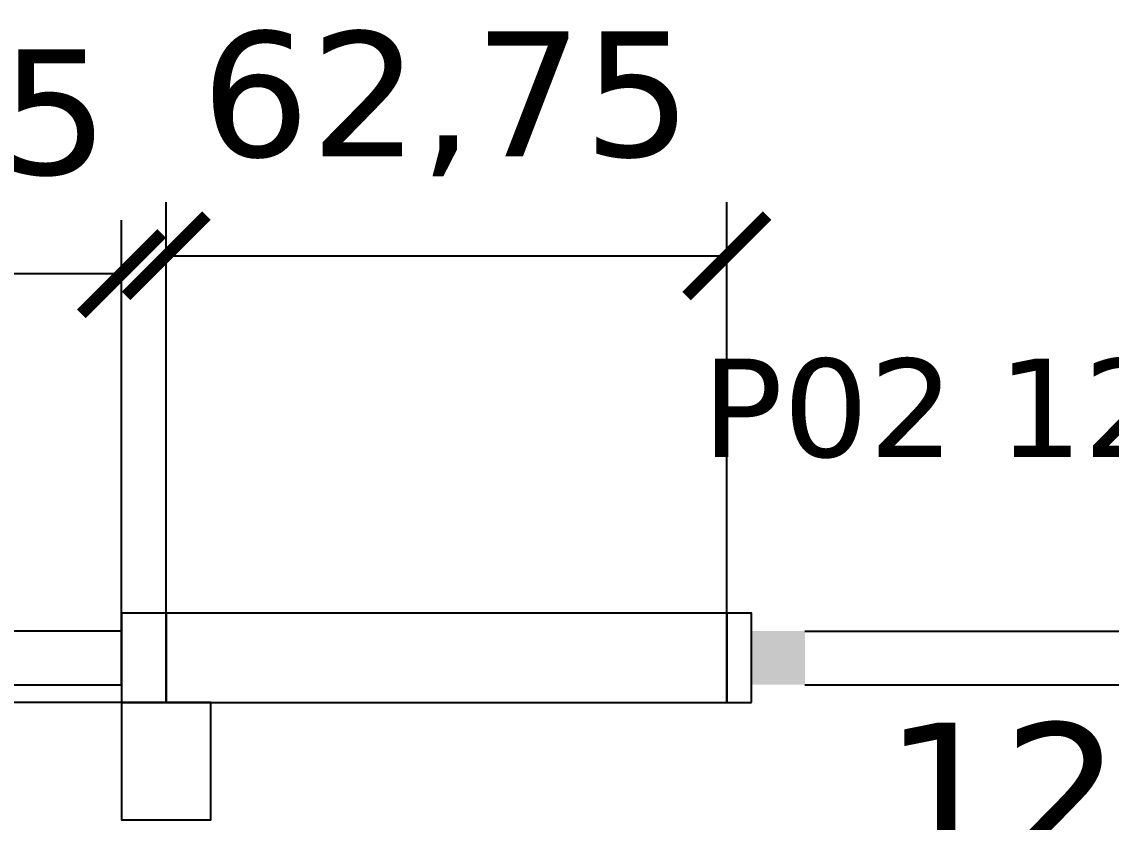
# Model space of a CAD drawing. Header units: centimetres. Extents: x -135 to 4129, y -1176 to 1044.
# Drawn here: x 2554.1 to 2676, y 112.9 to 202.4 of the extents above; entities that cross this region are included whole.
import ezdxf
from ezdxf.enums import TextEntityAlignment as Align

# ---------------------------------------------------------------- set-up
doc = ezdxf.new("R2010")
doc.units = ezdxf.units.CM
for name, color, linetype in [('MONTAJ_OZEL_OLCU', 6, 'Continuous'), ('MONTAJ_OZEL_PANO', 6, 'Continuous'), ('MONTAJ_STANDART', 7, 'Continuous'), ('MONTAJ_YAZI', 4, 'Continuous'), ('PENCERE', 10, 'Continuous')]:
    doc.layers.add(name, color=color, linetype=linetype)
doc.styles.add('PORTMAN', font='DejaVuSans.ttf')
doc.styles.get("Standard").update_dxf_attribs({"font": 'DejaVuSans.ttf'})
doc.dimstyles.new('PORTMAN', dxfattribs={"dimtxt": 14, "dimasz": 9, "dimexe": 6, "dimexo": 5, "dimgap": 4, "dimtad": 1, "dimtxsty": 'PORTMAN', "dimblk": 'ARCHTICK', "dimcen": 2.5, "dimazin": 3, "dimtfac": 0.5, "dimtmove": 2, "dimatfit": 3})

# ---------------------------------------------------------------- blocks, each defined once
blk = doc.blocks.new('BOM_D06_627p5_DIS_DOLU')
blk.add_lwpolyline([(0, 0), (10, 0), (10, 62.75), (0, 62.75)], close=True)
blk = doc.blocks.new('MNT_BOM_D06_627p5_DIS_DOLU')
blk.add_blockref('BOM_D06_627p5_DIS_DOLU', (0, 0))
blk = doc.blocks.new('_ARCHTICK')
at = {"color": 0, "linetype": 'BYBLOCK', "const_width": 0.15}
blk.add_lwpolyline([(-0.5, -0.5), (0.5, 0.5)], dxfattribs=at)
blk = doc.blocks.new('kaynak-pencere-120180')
at = {"layer": 'PENCERE', "color": 1}
for p, q in [((53839.87, 6703.82), (53839.87, 6713.82)), ((53959.87, 6703.82), (53959.87, 6713.82)), ((53845.87, 6711.82), (53953.87, 6711.82)), ((53845.87, 6705.82), (53953.87, 6705.82))]:
    blk.add_line(p, q, dxfattribs=at)
for points in [[(53839.87, 6705.82), (53845.87, 6705.82), (53839.87, 6711.82), (53845.87, 6711.82)], [(53959.87, 6705.82), (53953.87, 6705.82), (53959.87, 6711.82), (53953.87, 6711.82)]]:
    blk.add_solid(points, dxfattribs=at)
at = {"layer": 'PENCERE', "color": 0, "lineweight": 25}
blk.add_text('120/180', height=15.217, dxfattribs=at).set_placement((53854.7, 6686.34))
blk = doc.blocks.new('BOM_P02_PENCERE_1200x1800')
at = {"layer": 'PENCERE'}
blk.add_blockref('kaynak-pencere-120180', (0, 0), dxfattribs=at)
blk = doc.blocks.new('BOM_D03_1255p0_DIS_P02')
blk.add_lwpolyline([(0, 122.75), (10, 122.75), (10, 125.5), (0, 125.5)], close=True)
at = {"layer": 'PENCERE', "rotation": 270}
blk.add_blockref('BOM_P02_PENCERE_1200x1800', (-6703.823, 53962.624), dxfattribs=at)
blk = doc.blocks.new('MNT_BOM_D03_1255p0_DIS_P02')
blk.add_blockref('BOM_D03_1255p0_DIS_P02', (0, 0))
blk = doc.blocks.new('BOM_I09_577p5_IC_DOLU')
blk.add_lwpolyline([(0, 0), (6, 0), (6, 57.75), (0, 57.75)], close=True)
blk = doc.blocks.new('MNT_BOM_I09_577p5_IC_DOLU')
blk.add_blockref('BOM_I09_577p5_IC_DOLU', (0, 0))
blk = doc.blocks.new('BOM_D15_1162p5_DIS_K02_SOL')
blk.add_lwpolyline([(0, 0), (13.12, 0), (13.12, 10), (0, 10)], close=True)
blk = doc.blocks.new('MNT_BOM_D15_1162p5_DIS_K02_SOL')
blk.add_blockref('BOM_D15_1162p5_DIS_K02_SOL', (0, 0))
blk = doc.blocks.new('BOM_B02_DIS_KOSE_50x100')
blk.add_lwpolyline([(0, 0), (5, 0), (5, 10), (0, 10)], close=True)
blk = doc.blocks.new('MNT_BOM_B02_DIS_KOSE_50x100')
blk.add_blockref('BOM_B02_DIS_KOSE_50x100', (0, 0))

msp = doc.modelspace()

# ---------------------------------------------------------------- block references
at = {"layer": 'MONTAJ_OZEL_PANO', "rotation": 270}
for name, p in [('MNT_BOM_D06_627p5_DIS_DOLU', (2570.25, 136.25)), ('MNT_BOM_I09_577p5_IC_DOLU', (2507.5, 134.25)), ('MNT_BOM_D15_1162p5_DIS_K02_SOL', (2565.25, 126.25))]:
    msp.add_blockref(name, p, dxfattribs=at)
at = {"layer": 'MONTAJ_STANDART'}
msp.add_blockref('MNT_BOM_B02_DIS_KOSE_50x100', (2565.25, 126.25), dxfattribs=at)
at = {"layer": 'MONTAJ_STANDART', "rotation": 90}
msp.add_blockref('MNT_BOM_D03_1255p0_DIS_P02', (2758.5, 126.25), dxfattribs=at)

# ---------------------------------------------------------------- texts
at = {"layer": 'MONTAJ_YAZI', "style": 'PORTMAN'}
msp.add_text('P02 120×180 cm', height=11, dxfattribs=at).set_placement((2695.75, 159.25), align=Align.MIDDLE_CENTER)

# ---------------------------------------------------------------- dimensions: what is measured, and where the dimension line sits
at = {"layer": 'MONTAJ_OZEL_OLCU'}
for base, p1, p2 in [((2570.25, 176.25), (2570.25, 126.25), (2633, 126.25)), ((2507.5, 174.25), (2507.5, 128.25), (2565.25, 128.25))]:
    msp.add_linear_dim(base=base, p1=p1, p2=p2, dimstyle='PORTMAN', override={"dimtxt": 14, "dimasz": 9, "dimexe": 6, "dimexo": 5, "dimdec": 2, "dimzin": 8, "dimdsep": 44}, dxfattribs=at).render()
msp.add_linear_dim(base=(2525.25, 10), p1=(2575.25, 10), p2=(2575.25, 126.25), angle=90, dimstyle='PORTMAN', override={"dimtxt": 14, "dimasz": 9, "dimexe": 6, "dimexo": 5, "dimdec": 2, "dimzin": 8, "dimdsep": 44}, dxfattribs=at).render()

doc.saveas('drawing.dxf')
